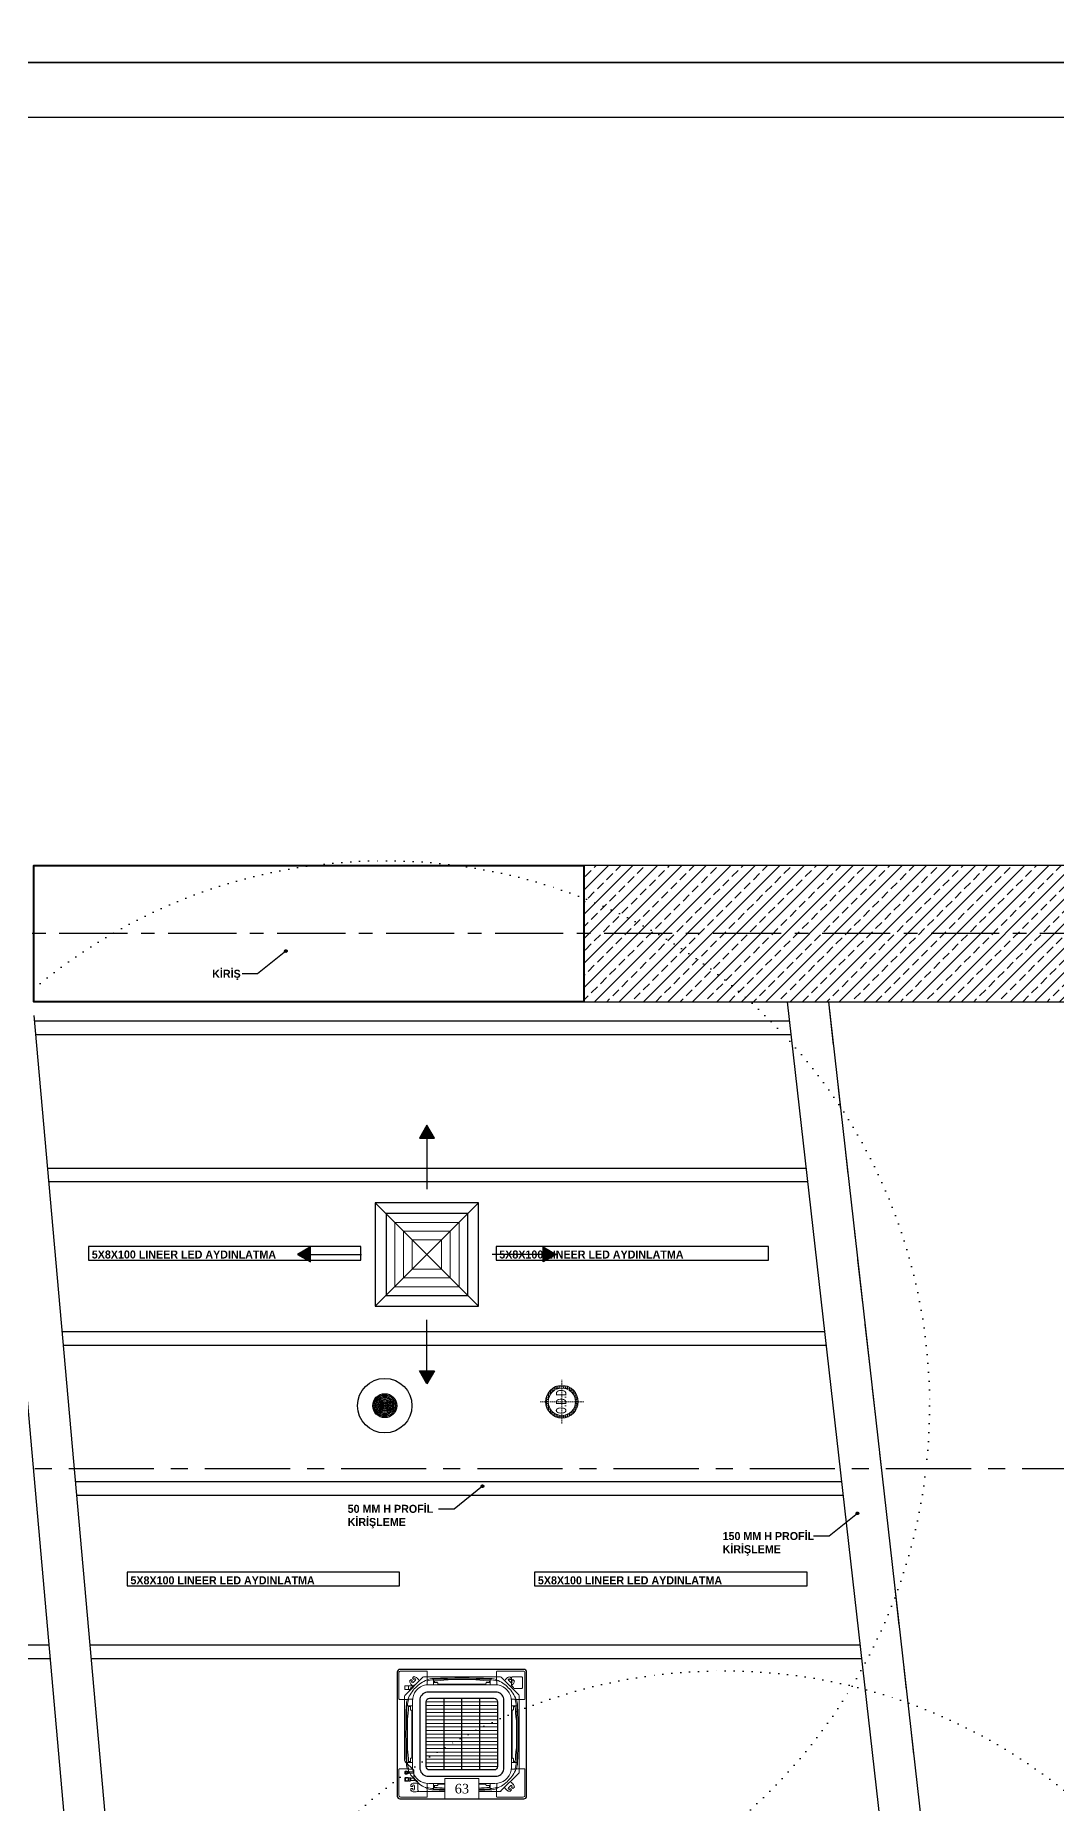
# Model space of a CAD drawing. Header units: millimetres. Extents: x 933584 to 974011, y 4545988 to 4553664.
# Drawn here: x 943302 to 943677, y 4550716 to 4551365 of the extents above; entities that cross this region are included whole.
import ezdxf
from ezdxf.enums import TextEntityAlignment as Align

# ---------------------------------------------------------------- set-up
doc = ezdxf.new("R2010")
doc.units = ezdxf.units.MM
for name, pattern in [('( Hidden )', [0.375, 0.25, -0.125]), ('568_AVN_KES_01$0$HIDDEN', [0.375, 0.25, -0.125]), ('CENTER', [2, 1.25, -0.25, 0.25, -0.25]), ('DOT2', [3.175, 0, -3.175]), ('HIDDEN', [9.525, 6.35, -3.175]), ('HIDDEN2', [4.7625, 3.175, -1.5875])]:
    doc.linetypes.add(name, pattern=pattern)
doc.layers.get('0').update_dxf_attribs({"color": 255})
for name, color, linetype in [('0-CSX-CXS_20', 14, 'CENTER'), ('0-HSL-HTC_200', 1, 'Continuous'), ('0-LNS-SLN', 6, 'Continuous'), ('0-LNS-SPL', 13, '568_AVN_KES_01$0$HIDDEN'), ('0-LNS-VLF', 11, 'Continuous'), ('2-SPS-RCN', 2, 'Continuous'), ('2-SPS-STC', 3, 'Continuous'), ('_MSMEP_YT_SPRİNKLER-Details', 7, 'Continuous')]:
    doc.layers.add(name, color=color, linetype=linetype)
for name, color, linetype, lineweight in [('0-ONK-YANGIN DEDEKTÖRÜ', 4, 'Continuous', 5), ('2-SPS-IBW', 5, 'Continuous', 40), ('_MSMEP_HT_ÜFLEME_EKİPMANLARI', 10, 'Continuous', 30), ('_MSMEP_KLİMA_CİHAZLAR', 32, 'Continuous', 25), ('_MSMEP_YT_SPRİNKLER', 1, 'Continuous', 30), ('mimariKIRIS', 251, 'HIDDEN2', 0)]:
    doc.layers.add(name, color=color, linetype=linetype, lineweight=lineweight)
doc.styles.add('Century Gothic_B_3', font='GOTHICB.TTF', dxfattribs={"height": 4})
doc.styles.add('dim_romans_50', font='swissl.ttf', dxfattribs={"width": 0.6, "height": 5})
doc.styles.get("Standard").update_dxf_attribs({"font": 'times.ttf'})

# ---------------------------------------------------------------- blocks, each defined once
blk = doc.blocks.new('ZVBXZDVB')
at = {"layer": '0-CSX-CXS_20', "ltscale": 20}
blk.add_line((934876.25, 4552535.75), (933721.5, 4552535.75), dxfattribs=at)
blk = doc.blocks.new('xcvxcbv-flatten-1')
at = {"layer": '2-SPS-IBW'}
blk.add_lwpolyline([(934203.85, 4551173.49), (934001.85, 4551173.49), (934001.85, 4551223.49), (934203.85, 4551223.49)], close=True, dxfattribs=at)
blk = doc.blocks.new('fdvd-flatten-1')
at = {"layer": '2-SPS-RCN'}
blk.add_lwpolyline([(934667.85, 4551223.49), (934203.85, 4551223.49), (934203.85, 4551173.49), (934667.85, 4551173.49)], close=True, dxfattribs=at)
blk = doc.blocks.new('asdvdsv')
at = {"layer": '0-HSL-HTC_200'}
h = blk.add_hatch(dxfattribs=at)
h.set_pattern_fill('ANSI33', color=256)
h.set_pattern_definition([(45, (935301.9395, 4553293.885), (-4.490128, 4.490128), []), (45, (935306.4297, 4553293.885), (-4.490128, 4.490128), [3.175, -1.5875])])
h.paths.add_polyline_path([(939767.85, 4551060.75), (939303.85, 4551060.75), (939303.85, 4551010.75), (939767.85, 4551010.75)])
blk.add_blockref('fdvd-flatten-1', (5100, -162.74))
blk = doc.blocks.new('vbxcb')
at = {"layer": 'mimariKIRIS', "ltscale": 5}
for points in [[(942546.16, 4549951.91), (942747.49, 4549951.91)], [(942546.16, 4549901.91), (942747.49, 4549901.91)], [(942835.91, 4549901.91), (942876.99, 4549538.97), (943141.16, 4549441.35)]]:
    blk.add_lwpolyline(points, dxfattribs=at)
blk = doc.blocks.new('*U1486')
at = {"layer": '_MSMEP_YT_SPRİNKLER-Details', "color": 1, "linetype": 'Continuous', "lineweight": -3}
for p, q in [((24500, 73133.6), (24491, 73133.6)), ((24491, 73133.6), (24497, 73133.6)), ((24500, 73133.6), (24491, 73133.6)), ((24491, 73133.6), (24497, 73133.6)), ((24497, 73133.6), (24497, 73133.6)), ((24497, 73133.6), (24503, 73133.6)), ((24497, 73133.6), (24497, 73133.6)), ((24497, 73133.6), (24503, 73133.6)), ((24509, 73133.6), (24500, 73133.6)), ((24509, 73133.6), (24500, 73133.6)), ((24503, 73133.6), (24503, 73133.6)), ((24503, 73133.6), (24509, 73133.6)), ((24503, 73133.6), (24503, 73133.6)), ((24503, 73133.6), (24509, 73133.6))]:
    blk.add_line(p, q, dxfattribs=at)
blk.add_circle((24500, 73133.6), 10, dxfattribs=at)
for major_axis in [(0, 100), (0, 43.9), (0, 38.9), (0, 33.9), (0, 28.9), (0, 23.9), (0, 18.9), (0, 13.9), (0, 8.95), (0, 3.95)]:
    blk.add_ellipse((24500, 73133.6), major_axis=major_axis, ratio=1, start_param=-1.570796, end_param=4.712389, dxfattribs=at)
blk = doc.blocks.new('YANGIN DEDEKTÖRÜ 1')
at = {"ltscale": 0.5}
h = blk.add_hatch(dxfattribs=at)
h.set_pattern_fill('ANGLE', color=256, scale=0.1)
h.set_pattern_definition([(0, (20756.2821, -51249.2567), (0, 0.6985), [0.508, -0.1905]), (90, (20756.2821, -51249.2567), (-0.6985, 4e-17), [0.508, -0.1905])])
edge = h.paths.add_edge_path(flags=17)
edge.add_arc((34913.45, -137395.48), 5, 0, 360)
edge = h.paths.add_edge_path()
edge.add_arc((34913.45, -137395.48), 6, 0, 360)
at = {"linetype": '( Hidden )', "ltscale": 2}
for points in [[(34913.45, -137403.48), (34913.45, -137387.48)], [(34905.45, -137395.48), (34921.45, -137395.48)]]:
    blk.add_lwpolyline(points, dxfattribs=at)
for radius in [6, 5]:
    blk.add_circle((34913.45, -137395.48), radius)
at = {"insert": (34908.97, -137393.26), "char_height": 3.832, "attachment_point": 1, "style": 'dim_romans_50'}
blk.add_mtext_dynamic_manual_height_columns('O.D.D.', width=12.8736, gutter_width=18.14, heights=[0], dxfattribs=at)
blk = doc.blocks.new('*U1499')
at = {"lineweight": 5}
for p, q in [((-463, 451), (-463, 451)), ((-463, 448), (-463, 259)), ((-448, 463), (-259, 463)), ((-417, 287), (-287, 417)), ((-384, 389), (-372, 401)), ((-384, 389), (-383, 388)), ((-372, 401), (-365, 394)), ((-363, 410), (-352, 422)), ((-363, 410), (-356, 403)), ((-359, 379), (-341, 396)), ((-352, 422), (-350, 421)), ((-351, 403), (-349, 405)), ((-329, 412), (-319, 402)), ((-313, 392), (-319, 402)), ((-278, 421), (278, 421)), ((-256, 393), (-255, 394)), ((-256, 393), (-256, 362)), ((-255, 400), (-255, 399)), ((-255, 399), (-255, 398)), ((-255, 398), (-255, 397)), ((-255, 398), (-255, 397)), ((-255, 397), (-255, 397)), ((-255, 397), (-255, 396)), ((-255, 395), (-255, 395)), ((-255, 396), (-255, 396)), ((-255, 396), (-255, 395)), ((-255, 395), (-255, 394)), ((-255, 395), (-255, 395)), ((-255, 394), (-255, 394)), ((-255, 394), (-255, 394)), ((-255, 394), (-255, 394)), ((-255, 394), (-255, 394)), ((-255, 394), (-255, 394)), ((-255, 394), (-255, 394)), ((-255, 394), (-255, 394)), ((-255, 394), (-255, 394)), ((-255, 394), (-255, 394)), ((-208, 363), (-208, 408)), ((208, 404), (-208, 404)), ((-208, 392), (-204, 392)), ((-204, 392), (-204, 378)), ((-203, 390), (-204, 390)), ((-203, 390), (-203, 380)), ((-202, 392), (-202, 388)), ((-94, 400), (0, 400)), ((94, 400), (0, 400)), ((202, 392), (202, 388)), ((203, 390), (204, 390)), ((203, 390), (203, 380)), ((204, 392), (204, 378)), ((208, 392), (204, 392)), ((208, 363), (208, 408)), ((255, 458), (255, 459)), ((255, 398), (255, 458)), ((255, 400), (255, 399)), ((255, 399), (255, 398)), ((255, 398), (255, 397)), ((255, 398), (255, 397)), ((255, 397), (255, 396)), ((255, 397), (255, 397)), ((255, 396), (255, 396)), ((255, 395), (255, 395)), ((255, 396), (255, 395)), ((255, 395), (255, 394)), ((255, 395), (255, 395)), ((255, 394), (255, 394)), ((255, 394), (255, 394)), ((255, 394), (255, 394)), ((255, 394), (255, 394)), ((255, 394), (255, 394)), ((255, 394), (255, 394)), ((255, 394), (255, 394)), ((255, 394), (255, 394)), ((255, 394), (255, 394)), ((256, 393), (255, 394)), ((256, 393), (256, 362)), ((448, 463), (259, 463)), ((417, 288), (288, 417)), ((314, 391), (320, 401)), ((330, 411), (320, 401)), ((342, 395), (359, 378)), ((350, 404), (352, 402)), ((352, 421), (351, 420)), ((352, 421), (364, 409)), ((364, 409), (356, 402)), ((364, 361), (364, 415)), ((373, 400), (366, 392)), ((369, 420), (440, 420)), ((373, 400), (385, 388)), ((445, 340), (445, 415)), ((448, 463), (451, 463)), ((451, 463), (451, 463)), ((463, 448), (463, 451)), ((463, 451), (463, 451)), ((463, 448), (463, 259)), ((-421, 278), (-421, -193)), ((-420, 353), (-420, 329)), ((-392, 355), (-419, 354)), ((-419, 328), (-392, 328)), ((-392, 355), (-355, 355)), ((-392, 355), (-392, 327)), ((-392, 327), (-385, 327)), ((-382, 323), (-386, 327)), ((-347, 362), (-384, 325)), ((-374, 343), (-376, 341)), ((-372, 337), (-376, 341)), ((-375, 367), (-364, 357)), ((-370, 339), (-374, 343)), ((-367, 387), (-365, 389)), ((-361, 355), (-364, 357)), ((-345, 360), (-347, 362)), ((-208, 378), (-204, 378)), ((-203, 380), (-204, 380)), ((-202, 388), (-203, 388)), ((-202, 382), (-203, 382)), ((-202, 388), (-202, 388)), ((-202, 388), (-202, 388)), ((-202, 388), (-202, 388)), ((-202, 387), (-202, 388)), ((-202, 388), (-202, 388)), ((-202, 386), (-202, 386)), ((-202, 387), (-202, 387)), ((-202, 386), (-202, 387)), ((-202, 387), (-202, 387)), ((-202, 385), (-202, 386)), ((-202, 386), (-202, 386)), ((-202, 385), (-202, 385)), ((-202, 385), (-202, 385)), ((-202, 384), (-202, 385)), ((-202, 383), (-202, 384)), ((-202, 384), (-202, 384)), ((-202, 383), (-202, 383)), ((-202, 383), (-202, 383)), ((-202, 383), (-202, 383)), ((-202, 382), (-202, 383)), ((-202, 382), (-202, 382)), ((-202, 382), (-202, 382)), ((-202, 382), (-202, 382)), ((-202, 382), (-202, 382)), ((-202, 382), (-202, 380)), ((-202, 379), (-202, 380)), ((-202, 380), (-202, 380)), ((-180, 378), (-201, 378)), ((-176, 369), (-177, 376)), ((-175, 368), (0, 368)), ((175, 368), (0, 368)), ((176, 369), (177, 376)), ((180, 378), (201, 378)), ((202, 388), (202, 388)), ((202, 387), (202, 388)), ((202, 388), (202, 388)), ((202, 388), (202, 388)), ((202, 388), (203, 388)), ((202, 388), (202, 388)), ((202, 387), (202, 387)), ((202, 386), (202, 387)), ((202, 386), (202, 386)), ((202, 387), (202, 387)), ((202, 386), (202, 386)), ((202, 385), (202, 386)), ((202, 384), (202, 385)), ((202, 385), (202, 385)), ((202, 385), (202, 385)), ((202, 383), (202, 384)), ((202, 384), (202, 384)), ((202, 383), (202, 383)), ((202, 383), (202, 383)), ((202, 382), (202, 383)), ((202, 383), (202, 383)), ((202, 382), (202, 382)), ((202, 382), (202, 382)), ((202, 382), (202, 382)), ((202, 382), (202, 382)), ((202, 382), (203, 382)), ((202, 382), (202, 380)), ((202, 380), (202, 380)), ((202, 379), (202, 380)), ((203, 380), (204, 380)), ((208, 378), (204, 378)), ((322, 359), (322, 359)), ((355, 350), (365, 356)), ((375, 366), (365, 356)), ((366, 388), (368, 386)), ((385, 388), (384, 387)), ((387, 335), (440, 335)), ((-398, 255), (-459, 255)), ((-363, 208), (-408, 208)), ((-404, 208), (-404, -208)), ((-400, 255), (-399, 255)), ((-399, 255), (-398, 255)), ((-398, 255), (-397, 255)), ((-398, 255), (-397, 255)), ((-397, 255), (-396, 255)), ((-397, 255), (-397, 255)), ((-396, 255), (-395, 255)), ((-396, 255), (-396, 255)), ((-395, 255), (-395, 255)), ((-395, 255), (-395, 255)), ((-395, 255), (-394, 255)), ((-393, 256), (-394, 255)), ((-394, 255), (-394, 255)), ((-394, 255), (-394, 255)), ((-394, 255), (-394, 255)), ((-394, 255), (-394, 255)), ((-394, 255), (-394, 255)), ((-394, 255), (-394, 255)), ((-394, 255), (-394, 255)), ((-394, 255), (-394, 255)), ((-394, 255), (-394, 255)), ((-393, 256), (-362, 256)), ((-392, 208), (-392, 204)), ((-392, 204), (-378, 204)), ((-392, 202), (-388, 202)), ((-390, 203), (-390, 204)), ((-390, 203), (-380, 203)), ((-388, 202), (-388, 203)), ((-388, 202), (-388, 202)), ((-388, 202), (-388, 202)), ((-388, 202), (-388, 202)), ((-388, 202), (-388, 202)), ((-387, 202), (-388, 202)), ((-387, 202), (-387, 202)), ((-386, 202), (-387, 202)), ((-387, 202), (-387, 202)), ((-386, 202), (-386, 202)), ((-385, 202), (-386, 202)), ((-386, 202), (-386, 202)), ((-385, 202), (-385, 202)), ((-384, 202), (-385, 202)), ((-385, 202), (-385, 202)), ((-384, 202), (-384, 202)), ((-383, 202), (-384, 202)), ((-383, 202), (-383, 202)), ((-383, 202), (-383, 202)), ((-383, 202), (-383, 202)), ((-382, 202), (-383, 202)), ((-382, 202), (-382, 203)), ((-382, 202), (-382, 202)), ((-382, 202), (-382, 202)), ((-382, 202), (-382, 202)), ((-382, 202), (-382, 202)), ((-382, 202), (-380, 202)), ((-380, 203), (-380, 204)), ((-380, 202), (-380, 202)), ((-379, 202), (-380, 202)), ((-378, 208), (-378, 204)), ((-378, 180), (-378, 201)), ((-369, 176), (-376, 177)), ((-368, 175), (-368, 0)), ((-262, 237), (262, 237)), ((-262, 210), (262, 210)), ((-262, 184), (262, 184)), ((-262, 158), (262, 158)), ((-262, 132), (262, 132)), ((393, 256), (362, 256)), ((363, 208), (408, 208)), ((368, 175), (368, 0)), ((369, 176), (376, 177)), ((378, 208), (378, 204)), ((392, 204), (378, 204)), ((378, 180), (378, 201)), ((379, 202), (380, 202)), ((380, 203), (380, 204)), ((390, 203), (380, 203)), ((382, 202), (380, 202)), ((380, 202), (380, 202)), ((382, 202), (382, 203)), ((382, 202), (382, 202)), ((382, 202), (382, 202)), ((382, 202), (383, 202)), ((382, 202), (382, 202)), ((382, 202), (382, 202)), ((383, 202), (383, 202)), ((383, 202), (383, 202)), ((383, 202), (384, 202)), ((383, 202), (383, 202)), ((384, 202), (384, 202)), ((384, 202), (385, 202)), ((385, 202), (385, 202)), ((385, 202), (386, 202)), ((385, 202), (385, 202)), ((386, 202), (386, 202)), ((386, 202), (386, 202)), ((386, 202), (387, 202)), ((387, 202), (388, 202)), ((387, 202), (387, 202)), ((387, 202), (387, 202)), ((388, 202), (388, 203)), ((388, 202), (388, 202)), ((388, 202), (388, 202)), ((388, 202), (388, 202)), ((388, 202), (388, 202)), ((392, 202), (388, 202)), ((390, 203), (390, 204)), ((392, 208), (392, 204)), ((393, 256), (394, 255)), ((394, 255), (394, 255)), ((394, 255), (394, 255)), ((394, 255), (394, 255)), ((394, 255), (394, 255)), ((394, 255), (394, 255)), ((394, 255), (394, 255)), ((394, 255), (394, 255)), ((394, 255), (394, 255)), ((395, 255), (394, 255)), ((394, 255), (394, 255)), ((395, 255), (395, 255)), ((395, 255), (395, 255)), ((396, 255), (395, 255)), ((397, 255), (396, 255)), ((396, 255), (396, 255)), ((398, 255), (397, 255)), ((397, 255), (397, 255)), ((398, 255), (397, 255)), ((399, 255), (398, 255)), ((398, 255), (458, 255)), ((400, 255), (399, 255)), ((404, -208), (404, 208)), ((458, 255), (459, 255)), ((-400, 94), (-400, 0)), ((-400, -94), (-400, 0)), ((-368, -175), (-368, 0)), ((-262, 105), (262, 105)), ((-262, 79), (262, 79)), ((-262, 53), (262, 53)), ((-262, 26), (262, 26)), ((-262, 0), (262, 0)), ((368, -175), (368, 0)), ((400, 94), (400, 0)), ((400, -94), (400, 0)), ((-262, -26), (262, -26)), ((-262, -53), (262, -53)), ((-262, -79), (262, -79)), ((-262, -105), (262, -105)), ((-463, -448), (-463, -259)), ((-458, -255), (-459, -255)), ((-398, -255), (-458, -255)), ((-416, -204), (-355, -261)), ((-363, -208), (-408, -208)), ((-400, -255), (-399, -255)), ((-399, -255), (-398, -255)), ((-398, -255), (-397, -255)), ((-398, -255), (-397, -255)), ((-397, -255), (-396, -255)), ((-397, -255), (-397, -255)), ((-396, -255), (-396, -255)), ((-396, -255), (-395, -255)), ((-395, -255), (-394, -255)), ((-395, -255), (-395, -255)), ((-395, -255), (-395, -255)), ((-394, -255), (-394, -255)), ((-394, -255), (-394, -255)), ((-394, -255), (-394, -255)), ((-394, -255), (-394, -255)), ((-394, -255), (-394, -255)), ((-394, -255), (-394, -255)), ((-394, -255), (-394, -255)), ((-394, -255), (-394, -255)), ((-394, -255), (-394, -255)), ((-393, -256), (-394, -255)), ((-393, -256), (-362, -256)), ((-392, -202), (-388, -202)), ((-392, -204), (-378, -204)), ((-392, -208), (-392, -204)), ((-390, -203), (-390, -204)), ((-390, -203), (-380, -203)), ((-387, -202), (-388, -202)), ((-388, -202), (-388, -202)), ((-388, -202), (-388, -202)), ((-388, -202), (-388, -202)), ((-388, -202), (-388, -202)), ((-388, -202), (-388, -203)), ((-387, -202), (-387, -202)), ((-387, -202), (-387, -202)), ((-386, -202), (-387, -202)), ((-386, -202), (-386, -202)), ((-386, -202), (-386, -202)), ((-385, -202), (-386, -202)), ((-385, -202), (-385, -202)), ((-385, -202), (-385, -202)), ((-384, -202), (-385, -202)), ((-384, -202), (-384, -202)), ((-383, -202), (-384, -202)), ((-382, -202), (-383, -202)), ((-383, -202), (-383, -202)), ((-383, -202), (-383, -202)), ((-383, -202), (-383, -202)), ((-382, -202), (-382, -202)), ((-382, -202), (-382, -202)), ((-382, -202), (-382, -203)), ((-382, -202), (-382, -202)), ((-382, -202), (-382, -202)), ((-382, -202), (-380, -202)), ((-379, -202), (-380, -202)), ((-380, -202), (-380, -202)), ((-380, -203), (-380, -204)), ((-378, -180), (-378, -201)), ((-378, -208), (-378, -204)), ((-369, -176), (-376, -177)), ((-262, -132), (262, -132)), ((-262, -158), (262, -158)), ((-262, -184), (262, -184)), ((-262, -210), (262, -210)), ((-262, -237), (262, -237)), ((393, -256), (362, -256)), ((363, -208), (408, -208)), ((369, -176), (376, -177)), ((378, -180), (378, -201)), ((378, -208), (378, -204)), ((392, -204), (378, -204)), ((379, -202), (380, -202)), ((382, -202), (380, -202)), ((380, -202), (380, -202)), ((380, -203), (380, -204)), ((390, -203), (380, -203)), ((382, -202), (382, -202)), ((382, -202), (382, -202)), ((382, -202), (382, -202)), ((382, -202), (382, -202)), ((382, -202), (383, -202)), ((382, -202), (382, -203)), ((383, -202), (383, -202)), ((383, -202), (383, -202)), ((383, -202), (384, -202)), ((383, -202), (383, -202)), ((384, -202), (384, -202)), ((384, -202), (385, -202)), ((385, -202), (386, -202)), ((385, -202), (385, -202)), ((385, -202), (385, -202)), ((386, -202), (386, -202)), ((386, -202), (387, -202)), ((386, -202), (386, -202)), ((387, -202), (387, -202)), ((387, -202), (387, -202)), ((387, -202), (388, -202)), ((388, -202), (388, -202)), ((388, -202), (388, -202)), ((388, -202), (388, -202)), ((388, -202), (388, -202)), ((388, -202), (388, -203)), ((392, -202), (388, -202)), ((390, -203), (390, -204)), ((392, -208), (392, -204)), ((393, -256), (394, -255)), ((394, -255), (394, -255)), ((394, -255), (394, -255)), ((394, -255), (394, -255)), ((394, -255), (394, -255)), ((394, -255), (394, -255)), ((394, -255), (394, -255)), ((394, -255), (394, -255)), ((395, -255), (394, -255)), ((394, -255), (394, -255)), ((394, -255), (394, -255)), ((396, -255), (395, -255)), ((395, -255), (395, -255)), ((395, -255), (395, -255)), ((396, -255), (396, -255)), ((397, -255), (396, -255)), ((398, -255), (397, -255)), ((397, -255), (397, -255)), ((398, -255), (397, -255)), ((399, -255), (398, -255)), ((398, -255), (458, -255)), ((400, -255), (399, -255)), ((458, -255), (459, -255)), ((463, -448), (463, -259)), ((-420, -275), (-420, -290)), ((-420, -344), (-420, -320)), ((-402, -271), (-414, -271)), ((-411, -275), (-414, -278)), ((-414, -286), (-414, -278)), ((-414, -286), (-411, -289)), ((-402, -293), (-414, -293)), ((-414, -319), (-394, -319)), ((-414, -346), (-394, -346)), ((-413, -326), (-410, -323)), ((-413, -339), (-413, -326)), ((-410, -342), (-413, -339)), ((-409, -275), (-411, -275)), ((-409, -289), (-411, -289)), ((-406, -323), (-410, -323)), ((-406, -342), (-410, -342)), ((-409, -275), (-409, -274)), ((-402, -274), (-409, -274)), ((-409, -290), (-409, -289)), ((-402, -290), (-409, -290)), ((-406, -323), (-406, -321)), ((-394, -321), (-406, -321)), ((-406, -343), (-406, -342)), ((-394, -343), (-406, -343)), ((-402, -272), (-402, -271)), ((-402, -272), (-402, -293)), ((-400, -274), (-402, -274)), ((-399, -275), (-402, -275)), ((-399, -289), (-402, -289)), ((-400, -290), (-402, -290)), ((-402, -293), (-402, -293)), ((-400, -290), (-400, -274)), ((-392, -274), (-399, -274)), ((-399, -275), (-399, -274)), ((-399, -289), (-399, -275)), ((-399, -289), (-399, -290)), ((-392, -290), (-399, -290)), ((-393, -282), (-398, -282)), ((-394, -319), (-394, -319)), ((-394, -345), (-394, -319)), ((-393, -321), (-394, -321)), ((-390, -323), (-394, -323)), ((-390, -342), (-394, -342)), ((-393, -343), (-394, -343)), ((-394, -345), (-394, -346)), ((-393, -343), (-393, -321)), ((-391, -275), (-392, -274)), ((-391, -289), (-392, -290)), ((-391, -289), (-391, -275)), ((-391, -277), (-353, -277)), ((-391, -287), (-353, -287)), ((-390, -322), (-389, -320)), ((-390, -342), (-390, -322)), ((-390, -342), (-389, -344)), ((-380, -320), (-389, -320)), ((-389, -344), (-380, -344)), ((-379, -322), (-380, -320)), ((-379, -342), (-380, -344)), ((-376, -321), (-379, -321)), ((-379, -342), (-379, -322)), ((-376, -343), (-379, -343)), ((-376, -343), (-376, -321)), ((-376, -324), (-351, -324)), ((-376, -340), (-335, -340)), ((-374, -369), (-373, -369)), ((-374, -385), (-374, -369)), ((-374, -385), (-364, -385)), ((-361, -382), (-361, -379)), ((-353, -267), (-353, -318)), ((-352, -360), (-337, -360)), ((-349, -327), (-327, -347)), ((-349, -404), (-349, -379)), ((-324, -363), (-337, -360)), ((-324, -353), (-324, -408)), ((-322, -359), (-322, -359)), ((-279, -358), (-278, -358)), ((-278, -358), (-277, -358)), ((-277, -358), (-276, -358)), ((-276, -358), (-276, -358)), ((-256, -393), (-256, -362)), ((-208, -363), (-208, -408)), ((-208, -378), (-204, -378)), ((-204, -392), (-204, -378)), ((-203, -380), (-204, -380)), ((-203, -390), (-203, -380)), ((-202, -382), (-203, -382)), ((-202, -388), (-203, -388)), ((-202, -379), (-202, -380)), ((-202, -380), (-202, -380)), ((-202, -382), (-202, -380)), ((-202, -382), (-202, -382)), ((-202, -382), (-202, -382)), ((-202, -382), (-202, -383)), ((-202, -382), (-202, -382)), ((-202, -382), (-202, -382)), ((-202, -383), (-202, -383)), ((-202, -383), (-202, -384)), ((-202, -383), (-202, -383)), ((-202, -383), (-202, -383)), ((-202, -384), (-202, -385)), ((-202, -384), (-202, -384)), ((-202, -385), (-202, -385)), ((-202, -385), (-202, -385)), ((-202, -385), (-202, -386)), ((-202, -386), (-202, -386)), ((-202, -386), (-202, -386)), ((-202, -386), (-202, -387)), ((-202, -387), (-202, -387)), ((-202, -387), (-202, -387)), ((-202, -387), (-202, -388)), ((-202, -388), (-202, -388)), ((-202, -392), (-202, -388)), ((-202, -388), (-202, -388)), ((-202, -388), (-202, -388)), ((-202, -388), (-202, -388)), ((-180, -378), (-201, -378)), ((-176, -369), (-177, -376)), ((-175, -368), (-125, -368)), ((175, -368), (125, -368)), ((176, -369), (177, -376)), ((180, -378), (201, -378)), ((202, -379), (202, -380)), ((202, -380), (202, -380)), ((202, -382), (202, -380)), ((202, -382), (202, -382)), ((202, -382), (202, -383)), ((202, -382), (202, -382)), ((202, -382), (202, -382)), ((202, -382), (202, -382)), ((202, -382), (203, -382)), ((202, -383), (202, -384)), ((202, -383), (202, -383)), ((202, -383), (202, -383)), ((202, -383), (202, -383)), ((202, -384), (202, -385)), ((202, -384), (202, -384)), ((202, -385), (202, -385)), ((202, -385), (202, -386)), ((202, -385), (202, -385)), ((202, -386), (202, -387)), ((202, -386), (202, -386)), ((202, -386), (202, -386)), ((202, -387), (202, -387)), ((202, -387), (202, -388)), ((202, -387), (202, -387)), ((202, -388), (202, -388)), ((202, -388), (202, -388)), ((202, -388), (202, -388)), ((202, -392), (202, -388)), ((202, -388), (203, -388)), ((202, -388), (202, -388)), ((203, -390), (203, -380)), ((203, -380), (204, -380)), ((204, -392), (204, -378)), ((208, -378), (204, -378)), ((208, -363), (208, -408)), ((256, -393), (256, -362)), ((417, -287), (287, -417)), ((359, -378), (342, -395)), ((354, -350), (365, -356)), ((375, -366), (365, -356)), ((368, -386), (366, -388)), ((385, -388), (373, -400)), ((385, -388), (384, -387)), ((-463, -448), (-463, -451)), ((-463, -451), (-463, -451)), ((-451, -463), (-451, -463)), ((-448, -463), (-451, -463)), ((-448, -463), (-259, -463)), ((-374, -415), (-374, -398)), ((-374, -398), (-364, -398)), ((-374, -415), (-373, -415)), ((-361, -404), (-361, -401)), ((-352, -424), (-337, -424)), ((-328, -421), (-337, -424)), ((-328, -421), (-315, -421)), ((-125, -421), (-311, -421)), ((-256, -393), (-255, -394)), ((-255, -394), (-255, -394)), ((-255, -394), (-255, -394)), ((-255, -394), (-255, -394)), ((-255, -394), (-255, -394)), ((-255, -394), (-255, -394)), ((-255, -394), (-255, -394)), ((-255, -394), (-255, -394)), ((-255, -394), (-255, -394)), ((-255, -394), (-255, -394)), ((-255, -395), (-255, -394)), ((-255, -396), (-255, -395)), ((-255, -395), (-255, -395)), ((-255, -395), (-255, -395)), ((-255, -396), (-255, -396)), ((-255, -397), (-255, -396)), ((-255, -398), (-255, -397)), ((-255, -397), (-255, -397)), ((-255, -398), (-255, -397)), ((-255, -399), (-255, -398)), ((-255, -398), (-255, -458)), ((-255, -400), (-255, -399)), ((-255, -458), (-255, -459)), ((-208, -392), (-204, -392)), ((-208, -404), (-125, -404)), ((-203, -390), (-204, -390)), ((125, -404), (208, -404)), ((278, -421), (125, -421)), ((203, -390), (204, -390)), ((208, -392), (204, -392)), ((256, -393), (255, -394)), ((255, -395), (255, -394)), ((255, -394), (255, -394)), ((255, -394), (255, -394)), ((255, -394), (255, -394)), ((255, -394), (255, -394)), ((255, -394), (255, -394)), ((255, -394), (255, -394)), ((255, -394), (255, -394)), ((255, -394), (255, -394)), ((255, -394), (255, -394)), ((255, -395), (255, -395)), ((255, -395), (255, -395)), ((255, -396), (255, -395)), ((255, -396), (255, -396)), ((255, -397), (255, -396)), ((255, -398), (255, -397)), ((255, -397), (255, -397)), ((255, -398), (255, -397)), ((255, -399), (255, -398)), ((255, -398), (255, -458)), ((255, -400), (255, -399)), ((255, -458), (255, -459)), ((448, -463), (259, -463)), ((313, -391), (320, -401)), ((330, -411), (320, -401)), ((352, -402), (350, -404)), ((352, -421), (351, -420)), ((364, -409), (352, -421)), ((364, -409), (356, -402)), ((373, -400), (366, -393)), ((448, -463), (451, -463)), ((451, -463), (451, -463)), ((463, -448), (463, -451)), ((463, -451), (463, -451))]:
    blk.add_line(p, q, dxfattribs=at)
at = {"lineweight": -2}
for p, q in [((-131, -263), (-131, 263)), ((0, -263), (0, 263)), ((131, -263), (131, 263))]:
    blk.add_line(p, q, dxfattribs=at)
for points in [[(-455, -475), (455, -475, 0.414214), (475, -455), (475, 455, 0.414214), (455, 475), (-455, 475, 0.414214), (-475, 455), (-475, -455, 0.414214)], [(-262, -238), (-262, 238, -0.414214), (-237, 263), (237, 263, -0.414214), (262, 238), (262, -238, -0.414214), (237, -263), (-237, -263, -0.414214)]]:
    blk.add_lwpolyline(points, format="xyb", close=True, dxfattribs=at)
at = {"lineweight": 5}
for points in [[(-255, 398), (-255, 459, 0.408936), (-259, 463)], [(417, -287, 0.198912), (421, -278), (421, 279, 0.198912), (417, 288)]]:
    blk.add_lwpolyline(points, format="xyb", dxfattribs=at)
blk.add_lwpolyline([(-125, -363), (-243, -363), (-264, -361), (-284, -356), (-303, -347), (-320, -335), (-335, -320), (-347, -303), (-356, -284), (-361, -264), (-363, -243), (-363, 243), (-361, 264), (-356, 284), (-347, 303), (-335, 320), (-320, 335), (-303, 347), (-284, 356), (-264, 361), (-243, 363), (243, 363), (264, 361), (284, 356), (303, 347), (320, 335), (335, 320), (347, 303), (356, 284), (361, 264), (363, 243), (363, -243), (361, -264), (356, -284), (347, -303), (335, -320), (320, -335), (303, -347), (284, -356), (264, -361), (243, -363), (125, -363)], dxfattribs=at)
at = {"lineweight": -2}
blk.add_lwpolyline([(295, -287), (301, -278), (306, -268), (308, -258), (309, -247), (309, 247), (308, 258), (305, 268), (301, 278), (295, 287), (287, 295), (278, 301), (268, 306), (258, 308), (247, 309), (-247, 309), (-258, 308), (-268, 305), (-278, 301), (-287, 295), (-295, 287), (-301, 278), (-306, 268), (-308, 258), (-309, 247), (-309, -247), (-308, -258), (-305, -268), (-301, -278), (-295, -287), (-287, -295), (-278, -301), (-268, -306), (-258, -308), (-247, -309), (247, -309), (258, -308), (268, -305), (278, -301), (287, -295)], close=True, dxfattribs=at)
at = {"lineweight": 5}
blk.add_lwpolyline([(-125, -475), (125, -475), (125, -325), (-125, -325)], close=True, dxfattribs=at)
for centre, radius, start, end in [((-448, 448), 15, 89.8721, 180.1279), ((-367, 391), 3, 315, 45), ((-354, 405), 3, 225, 315), ((-350, 392), 28.5, 45, 91.8264), ((-345, 401), 6, 315, 135), ((-157, 157), 260, 112.0997, 135), ((-278, 408), 13, 90, 135), ((-214, 299), 99.6, 86.6907, 114.7031), ((-214, 299), 109, 86.9787, 111.9891), ((0, -4669), 5082, 87.6202, 92.3804), ((-201, 992), 600, 269.9571, 278.8451), ((-94, 300), 100, 90, 98.8451), ((94, 300), 100, 81.1549, 90), ((201, 992), 600, 261.1549, 270.0429), ((214, 299), 109, 68.0109, 93.0213), ((214, 299), 99.6, 65.2969, 93.3093), ((259, 459), 3.49, 89.9805, 180.8469), ((157, 157), 260, 45, 67.9301), ((278, 408), 13, 45, 90), ((350, 391), 28.5, 88.1736, 135), ((346, 400), 6, 45, 225), ((354, 404), 3, 225, 315), ((369, 415), 5, 90, 180), ((368, 390), 3, 135, 225), ((440, 415), 5, 0, 90), ((448, 448), 15, 45.0062, 79.3339), ((448, 448), 15, 10.666, 44.9938), ((-408, 278), 13, 135, 180), ((-419, 353), 1, 90.9548, 180), ((-419, 329), 1, 180, 269.0452), ((-157, 157), 260, 135, 157.9004), ((-385, 326), 1.4, 315, 90), ((-354, 387), 28.5, 178.1736, 225), ((-363, 383), 6, 135, 315), ((-355, 357), 2, 270, 315), ((-157, 157), 260, 126.0411, 126.2281), ((-201, 379), 1, 180, 270), ((-180, 375), 3, 11.2326, 90), ((-175, 369), 1, 191.2326, 270), ((175, 369), 1, 270, 348.7674), ((180, 375), 3, 90, 168.7674), ((201, 379), 1, 270, 0), ((157, 157), 260, 53.765, 53.9589), ((157, 157), 260, 51.2558, 51.3215), ((157, 157), 260, 22.0699, 45), ((363, 382), 6, 225, 45), ((369, 361), 5, 180, 223.4455), ((211, 211), 212, 36.3121, 43.4455), ((355, 386), 28.5, 315, 1.8264), ((387, 340), 5, 216.3121, 270), ((440, 340), 5, 270, 0), ((-459, 259), 3.58, 180.5358, 269.5007), ((4669, 0), 5082, 177.6202, 182.3804), ((-299, 214), 109, 158.0109, 183.0213), ((-299, 214), 99.6, 155.2969, 183.3093), ((-992, 201), 600, 351.1549, 0.0429), ((-379, 201), 1, 0, 90), ((-375, 180), 3, 180, 258.7674), ((-369, 175), 1, 0, 78.7674), ((369, 175), 1, 101.2326, 180), ((375, 180), 3, 281.2326, 0), ((379, 201), 1, 90, 180), ((299, 214), 99.6, 356.6907, 24.7031), ((992, 201), 600, 179.9571, 188.8451), ((299, 214), 109, 356.9787, 21.9891), ((-4669, 0), 5082, 357.6202, 2.3804), ((459, 259), 3.49, 269.1527, 0.0198), ((-300, 94), 100, 171.1549, 180), ((300, 94), 100, 0, 8.8451), ((-300, -94), 100, 180, 188.8451), ((-992, -201), 600, 359.9571, 8.8451), ((992, -201), 600, 171.1549, 180.0429), ((300, -94), 100, 351.1549, 0), ((-459, -259), 3.49, 89.1527, 180.0199), ((-406, -193), 15, 180, 227.0404), ((-299, -214), 109, 176.9787, 201.9891), ((-299, -214), 99.6, 176.6907, 204.7031), ((-157, -157), 260, 202.07, 225), ((-379, -201), 1, 270, 0), ((-375, -180), 3, 101.2326, 180), ((-369, -175), 1, 281.2326, 0), ((157, -157), 260, 315, 337.93), ((369, -175), 1, 180, 258.7674), ((375, -180), 3, 0, 78.7674), ((379, -201), 1, 180, 270), ((299, -214), 99.6, 335.2969, 3.3093), ((299, -214), 109, 338.0109, 3.0213), ((459, -259), 3.49, 359.9805, 90.8469), ((-421, -265), 10, 278.6346, 320.3076), ((-421, -299), 10, 39.6924, 81.3654), ((-419, -310), 10, 266.7744, 301.9602), ((-419, -354), 10, 58.0398, 93.2256), ((-405, -277), 9.17, 143.1302, 216.8698), ((-405, -288), 9.17, 143.1302, 216.8698), ((-410, -277), 7.97, 316.3667, 43.6333), ((-410, -288), 7.97, 316.3667, 43.6333), ((-393, -278), 6.51, 141.4563, 218.5437), ((-393, -286), 6.51, 141.4563, 218.5437), ((-398, -278), 6.51, 321.4563, 38.5437), ((-398, -286), 6.51, 321.4562, 38.5438), ((-352, -388), 28.5, 90, 136.8264), ((-364, -382), 3, 270, 0), ((-355, -379), 6, 0, 180), ((-361, -267), 8.5, 0, 46.762), ((-341, -318), 11.5, 180, 227.083), ((-157, -157), 260, 225, 247.93), ((-333, -353), 8.5, 0, 47.083), ((-157, -157), 260, 231.2589, 231.3238), ((-157, -157), 260, 233.7643, 233.9589), ((-201, -379), 1, 90, 180), ((-180, -375), 3, 270, 348.7674), ((-175, -369), 1, 90, 168.7674), ((175, -369), 1, 11.2326, 90), ((180, -375), 3, 191.2326, 270), ((201, -379), 1, 0, 90), ((157, -157), 260, 292.0699, 315), ((363, -382), 6, 315, 135), ((368, -390), 3, 135, 225), ((355, -386), 28.5, 358.1736, 45), ((-448, -448), 15, 190.666, 224.9938), ((-448, -448), 15, 225.0062, 259.334), ((-352, -395), 28.5, 223.1736, 270), ((-364, -401), 3, 0, 90), ((-355, -404), 6, 180, 0), ((-311, -408), 13, 180, 270), ((-259, -459), 3.49, 269.9805, 0.8469), ((-214, -299), 99.6, 245.2969, 273.3093), ((-214, -299), 109, 248.0109, 273.0213), ((0, 4669), 5082, 267.6202, 268.5906), ((-201, -992), 600, 82.6993, 90.0429), ((201, -992), 600, 89.9571, 97.3007), ((0, 4669), 5082, 271.4094, 272.3804), ((214, -299), 99.6, 266.6907, 294.7031), ((214, -299), 109, 266.9787, 291.9891), ((259, -459), 3.49, 179.1527, 270.0198), ((278, -408), 13, 270, 315), ((350, -391), 28.5, 225, 271.8264), ((346, -400), 6, 135, 315), ((354, -404), 3, 45, 135), ((448, -448), 15, 280.666, 314.9938), ((448, -448), 15, 315.0062, 349.3339)]:
    blk.add_arc(centre, radius, start, end, dxfattribs=at)
blk.add_text('63', height=70, dxfattribs=at).set_placement((0, -400), align=Align.MIDDLE_CENTER)
blk = doc.blocks.new('DFVBDZFVBDVB')
at = {"layer": '_MSMEP_HT_ÜFLEME_EKİPMANLARI', "color": 7, "ltscale": 20}
for p, q in [((947765.4, 4553761.2), (947765.4, 4553574.6)), ((947338.8, 4553334.6), (947525.4, 4553334.6)), ((948192, 4553334.6), (948005.4, 4553334.6)), ((947765.4, 4552908), (947765.4, 4553094.6))]:
    blk.add_line(p, q, dxfattribs=at)
at = {"layer": '_MSMEP_HT_ÜFLEME_EKİPMANLARI', "color": 253, "lineweight": 0, "ltscale": 10}
for p, q in [((947575.4, 4553144.6), (947955.4, 4553524.6)), ((947955.4, 4553144.6), (947575.4, 4553524.6))]:
    blk.add_line(p, q, dxfattribs=at)
at = {"layer": '_MSMEP_HT_ÜFLEME_EKİPMANLARI', "color": 7, "ltscale": 20}
for points in [[(947738.2, 4553761.2), (947793.4, 4553761.2), (947765.8, 4553809)], [(947338.8, 4553307.4), (947338.8, 4553362.6), (947291, 4553335)], [(948192, 4553307.4), (948192, 4553362.6), (948239.8, 4553335)], [(947738.2, 4552908), (947793.4, 4552908), (947765.8, 4552860.2)]]:
    blk.add_lwpolyline(points, close=True, dxfattribs=at)
at = {"layer": '_MSMEP_HT_ÜFLEME_EKİPMANLARI', "ltscale": 10}
for points in [[(947575.4, 4553144.6), (947955.4, 4553144.6), (947955.4, 4553524.6), (947575.4, 4553524.6)], [(947615.4, 4553184.6), (947915.4, 4553184.6), (947915.4, 4553484.6), (947615.4, 4553484.6)]]:
    blk.add_lwpolyline(points, close=True, dxfattribs=at)
at = {"layer": '_MSMEP_HT_ÜFLEME_EKİPMANLARI', "color": 253, "lineweight": 0, "ltscale": 10}
for points in [[(947647.4, 4553216.6), (947883.4, 4553216.6), (947883.4, 4553452.6), (947647.4, 4553452.6)], [(947679.4, 4553248.6), (947851.4, 4553248.6), (947851.4, 4553420.6), (947679.4, 4553420.6)], [(947711.4, 4553280.6), (947819.4, 4553280.6), (947819.4, 4553388.6), (947711.4, 4553388.6)]]:
    blk.add_lwpolyline(points, close=True, dxfattribs=at)
at = {"layer": '_MSMEP_HT_ÜFLEME_EKİPMANLARI', "color": 7, "ltscale": 20}
for points in [[(947793.4, 4553761.2), (947765.8, 4553809), (947738.2, 4553761.2), (947765.8, 4553809)], [(947765.8, 4553809), (947738.2, 4553761.2), (947793.4, 4553761.2), (947765.8, 4553809)], [(947338.8, 4553362.6), (947291, 4553335), (947338.8, 4553307.4), (947291, 4553335)], [(947291, 4553335), (947338.8, 4553307.4), (947338.8, 4553362.6), (947291, 4553335)], [(948192, 4553362.6), (948239.8, 4553335), (948192, 4553307.4), (948239.8, 4553335)], [(948239.8, 4553335), (948192, 4553307.4), (948192, 4553362.6), (948239.8, 4553335)], [(947793.4, 4552908), (947765.8, 4552860.2), (947738.2, 4552908), (947765.8, 4552860.2)], [(947765.8, 4552860.2), (947738.2, 4552908), (947793.4, 4552908), (947765.8, 4552860.2)]]:
    blk.add_solid(points, dxfattribs=at)
blk = doc.blocks.new('CVBXCBV')
at = {"linetype": 'CENTER', "ltscale": 25}
blk.add_lwpolyline([(937701.09, 4551339.49), (936057.32, 4551339.49)], dxfattribs=at)

msp = doc.modelspace()

# ---------------------------------------------------------------- hatches: boundary and pattern name
at = {"layer": '0-LNS-VLF', "linetype": 'HIDDEN', "ltscale": 0.5}
h = msp.add_hatch(color=256, dxfattribs=at)
h.dxf.hatch_style = 1
edge = h.paths.add_edge_path()
edge.add_arc((943394.41, 4551029.36), 0.467, 0, 360)
h = msp.add_hatch(color=256, dxfattribs=at)
h.dxf.hatch_style = 1
edge = h.paths.add_edge_path()
edge.add_arc((943466.59, 4550832.99), 0.467, 0, 360)
h = msp.add_hatch(color=256, dxfattribs=at)
h.dxf.hatch_style = 1
edge = h.paths.add_edge_path()
edge.add_arc((943604.23, 4550823.01), 0.467, 0, 360)

# ---------------------------------------------------------------- linework, layer by layer
at = {"color": 0}
for points in [[(943001.5, 4552855.4), (945101.5, 4552855.4), (945101.5, 4551355.4), (943001.5, 4551355.4)], [(943001.5, 4551355.4), (945101.5, 4551355.4), (945101.5, 4549855.4), (943001.5, 4549855.4)], [(943021.5, 4551335.4), (945081.5, 4551335.4), (945081.5, 4549875.4), (943021.5, 4549875.4)]]:
    msp.add_lwpolyline(points, close=True, dxfattribs=at)
at = {"layer": '0-LNS-SLN'}
for points in [[(943321.98, 4550920.98), (943321.98, 4550915.98), (943421.98, 4550915.98), (943421.98, 4550920.98)], [(943471.56, 4550920.98), (943471.56, 4550915.98), (943571.56, 4550915.98), (943571.56, 4550920.98)], [(943336.15, 4550801.42), (943336.15, 4550796.42), (943436.15, 4550796.42), (943436.15, 4550801.42)], [(943485.73, 4550801.42), (943485.73, 4550796.42), (943585.73, 4550796.42), (943585.73, 4550801.42)]]:
    msp.add_lwpolyline(points, close=True, dxfattribs=at)
at = {"layer": '0-LNS-VLF', "ltscale": 0.5}
for points in [[(943394.41, 4551029.36), (943384.02, 4551020.97), (943378.32, 4551020.97)], [(943466.59, 4550832.99), (943456.2, 4550824.61), (943450.51, 4550824.61)], [(943604.23, 4550823.01), (943593.84, 4550814.62), (943588.15, 4550814.62)]]:
    msp.add_lwpolyline(points, dxfattribs=at)
at = {"layer": '0-LNS-VLF', "linetype": 'HIDDEN', "ltscale": 0.5}
for centre in [(943394.41, 4551029.36), (943466.59, 4550832.99), (943604.23, 4550823.01)]:
    msp.add_circle(centre, 0.467, dxfattribs=at)
at = {"layer": '2-SPS-STC'}
for points in [[(943578.5, 4551010.75), (943650.41, 4550375.47)], [(943593.59, 4551010.75), (943666.17, 4550369.65)], [(943286.79, 4551005.75), (943330.82, 4550510.81)], [(943301.85, 4551005.75), (943347.97, 4550487.24)], [(943302.02, 4551003.75), (943579.29, 4551003.75)], [(943302.47, 4550998.75), (943579.86, 4550998.75)], [(943306.83, 4550949.75), (943585.4, 4550949.75)], [(943307.27, 4550944.75), (943585.97, 4550944.75)], [(943312.17, 4550889.75), (943592.2, 4550889.75)], [(943312.61, 4550884.75), (943592.76, 4550884.75)], [(943317.06, 4550834.75), (943598.42, 4550834.75)], [(943317.5, 4550829.75), (943598.99, 4550829.75)], [(943283.85, 4550774.75), (943307.34, 4550774.75)], [(943322.4, 4550774.75), (943605.21, 4550774.75)], [(943283.85, 4550769.75), (943307.78, 4550769.75)], [(943322.84, 4550769.75), (943605.78, 4550769.75)]]:
    msp.add_lwpolyline(points, dxfattribs=at)
at = {"layer": '_MSMEP_YT_SPRİNKLER', "linetype": 'DOT2'}
for centre in [(943430.72, 4550862.54), (943555.13, 4550565.24)]:
    msp.add_circle(centre, 200, dxfattribs=at)

# ---------------------------------------------------------------- block references
for name, p in [('xcvxcbv-flatten-1', (9300, -162.74)), ('asdvdsv', (4200, 0)), ('vbxcb', (757.69, 1108.84)), ('CVBXCBV', (6994.87, -500.11))]:
    msp.add_blockref(name, p)
at = {"layer": '0-LNS-SLN'}
msp.add_blockref('ZVBXZDVB', (9300, -1500), dxfattribs=at)
at = {"layer": '0-LNS-SPL', "xscale": 0.1, "yscale": 0.1, "zscale": 0.1}
msp.add_blockref('DFVBDZFVBDVB', (848669.64, 4095584.54), dxfattribs=at)
at = {"layer": '0-ONK-YANGIN DEDEKTÖRÜ', "rotation": 90}
msp.add_blockref('YANGIN DEDEKTÖRÜ 1', (806100.28, 4515950.54), dxfattribs=at)
at = {"layer": '_MSMEP_KLİMA_CİHAZLAR', "xscale": 0.05, "yscale": 0.05, "zscale": 0.05}
msp.add_blockref('*U1499', (943459.04, 4550742), dxfattribs=at)
at = {"layer": '_MSMEP_YT_SPRİNKLER', "xscale": 0.1, "yscale": 0.1, "zscale": 0.1}
msp.add_blockref('*U1486', (940980.72, 4543549.18), dxfattribs=at)

# ---------------------------------------------------------------- texts
at = {"layer": '0-LNS-VLF', "linetype": 'HIDDEN', "ltscale": 0.5, "char_height": 2.9364, "width": 95.455, "attachment_point": 1, "line_spacing_factor": 0.984502, "style": 'Century Gothic_B_3'}
for s, insert in [('\\pxql;{\\fFranklin Gothic Book|b1|i0|c162|p34;KİRİŞ}', (943367.36, 4551022.51)), ('\\pxql;{\\fFranklin Gothic Book|b1|i0|c162|p34;5X8X100 LINEER LED AYDINLATMA}', (943323.18, 4550919.48)), ('\\pxql;{\\fFranklin Gothic Book|b1|i0|c162|p34;5X8X100 LINEER LED AYDINLATMA}', (943472.76, 4550919.48)), ('\\pxql;{\\fFranklin Gothic Book|b1|i0|c162|p34;50 MM H PROFİL\\PKİRİŞLEME}', (943417.1, 4550826.15)), ('\\pxql;{\\fFranklin Gothic Book|b1|i0|c162|p34;150 MM H PROFİL\\PKİRİŞLEME}', (943554.74, 4550816.16)), ('\\pxql;{\\fFranklin Gothic Book|b1|i0|c162|p34;5X8X100 LINEER LED AYDINLATMA}', (943337.36, 4550799.91)), ('\\pxql;{\\fFranklin Gothic Book|b1|i0|c162|p34;5X8X100 LINEER LED AYDINLATMA}', (943486.94, 4550799.91))]:
    msp.add_mtext(s, dxfattribs=dict(at, insert=insert))

doc.saveas('drawing.dxf')
